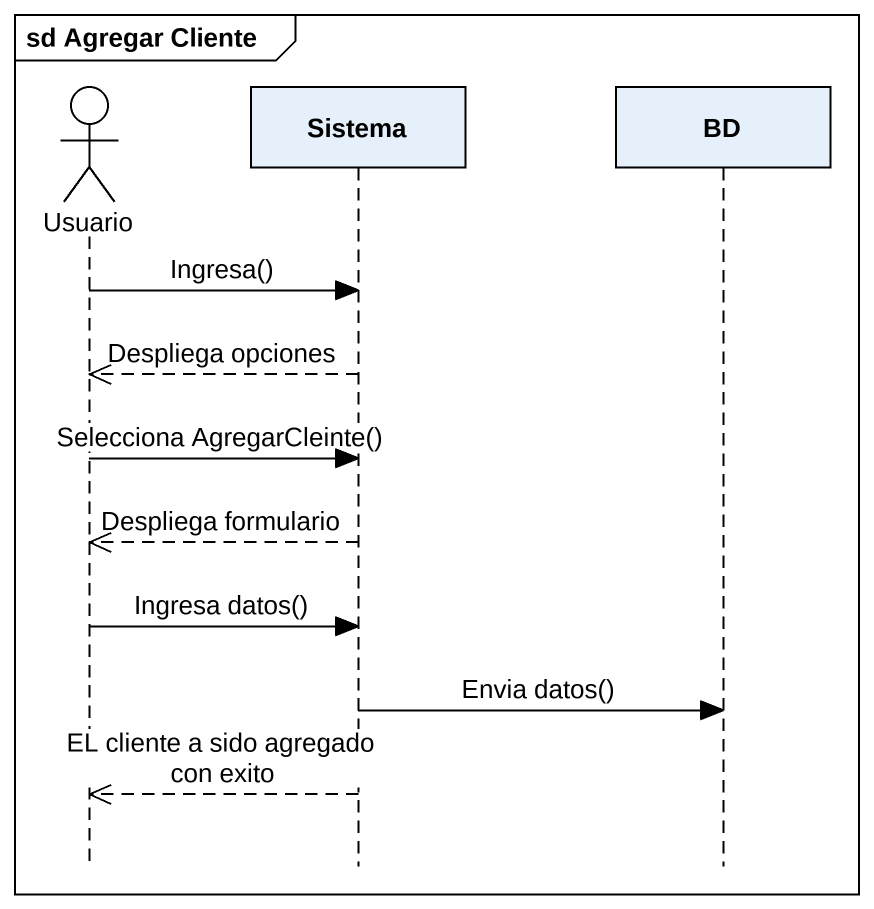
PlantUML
@startuml
mainframe sd Agregar Cliente
hide footbox
actor Usuario
participant Sistema
participant BD

Usuario -> Sistema : Ingresa()
Sistema -->> Usuario : Despliega opciones
Usuario -> Sistema : Selecciona AgregarCleinte()
Sistema -->> Usuario : Despliega formulario
Usuario -> Sistema : Ingresa datos()
Sistema -> BD : Envia datos()
Sistema -->> Usuario : EL cliente a sido agregado con exito
@enduml
